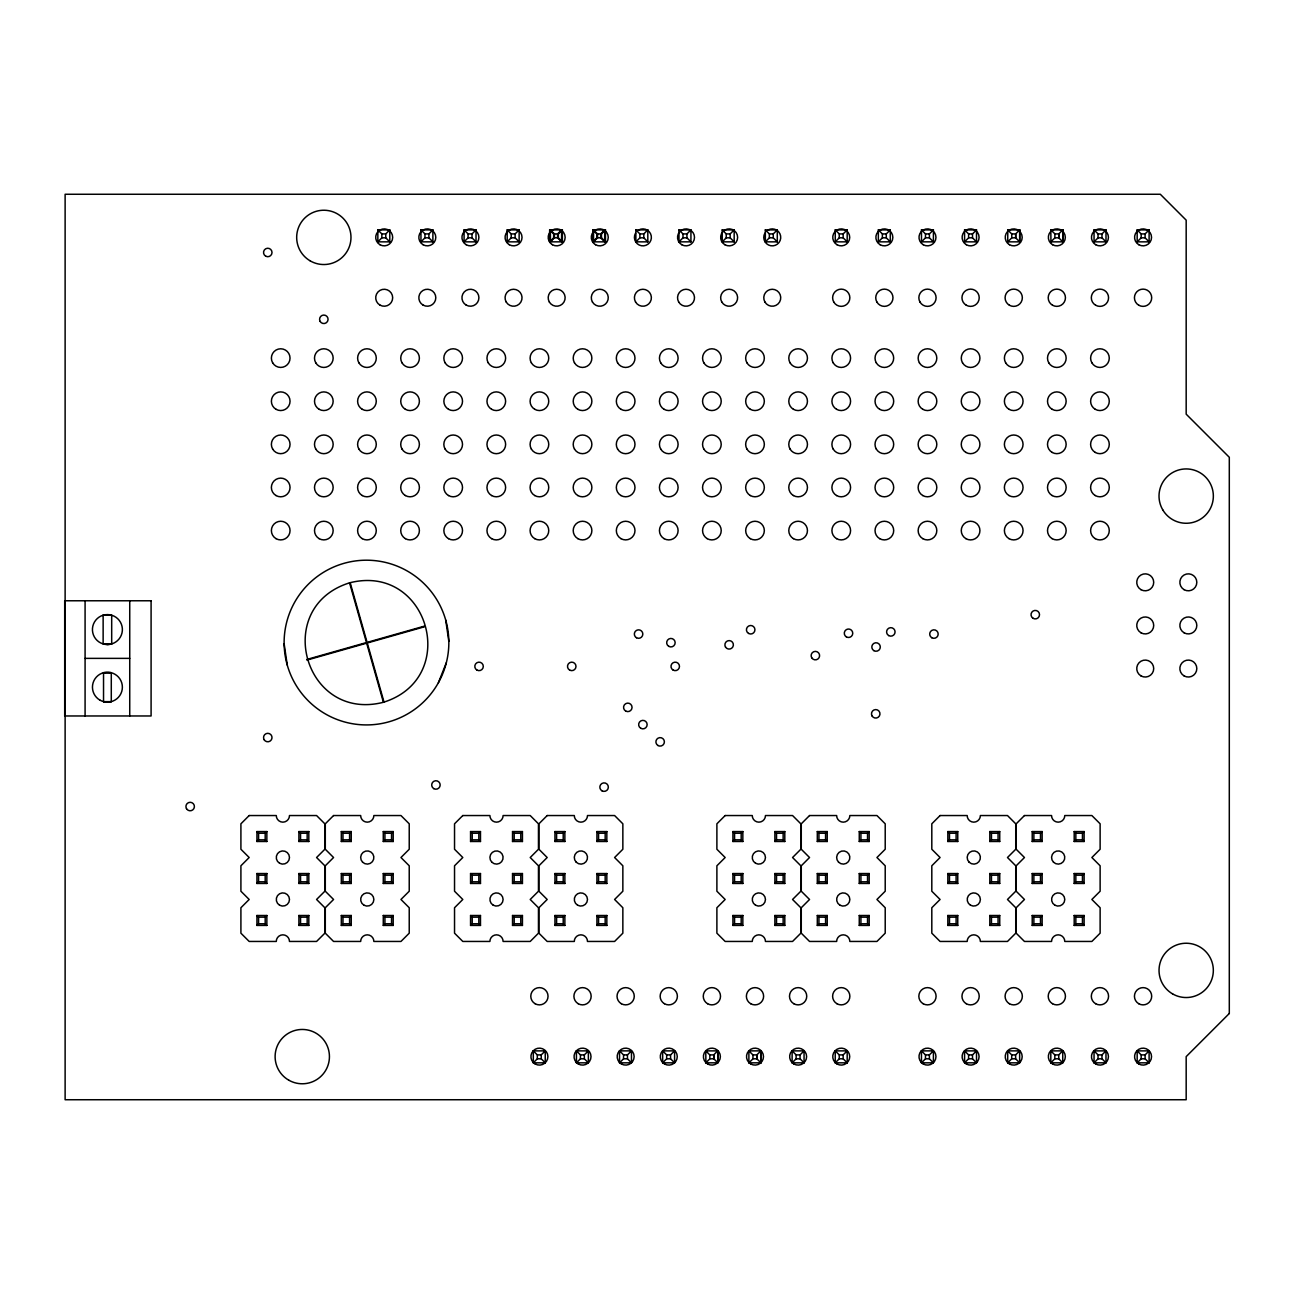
<?xml version="1.0" encoding="UTF-8"?>
<svg xmlns="http://www.w3.org/2000/svg" width="1294" height="1294" viewBox="0 0 1294 1294"><rect width="100%" height="100%" fill="white"/><g stroke="black" fill="none" stroke-linecap="round" stroke-linejoin="round"><path stroke-width="1.5" d="M438.391 682.698L446.333 662.722A82.347 82.347 0 0 0 344.026 563.327A82.347 82.347 0 0 0 309.088 701.623A82.347 82.347 0 0 0 446.333 662.722M377.848 241.849L381.859 237.821L381.859 233.923L377.848 229.895L389.785 229.895L389.785 241.849L377.848 241.849L377.848 229.895M389.785 241.849L385.758 237.821L385.758 233.923L389.785 229.895M420.954 241.849L424.982 237.821L424.982 233.923L420.954 229.895L432.892 229.895L432.892 241.849L420.954 241.849L420.954 229.895M432.892 241.849L428.88 237.821L428.88 233.923L432.892 229.895M464.077 241.849L468.088 237.821L468.088 233.923L464.077 229.895L476.014 229.895L476.014 241.849L464.077 241.849L464.077 229.895M476.014 241.849L472.003 237.821L472.003 233.923L476.014 229.895M507.183 241.849L511.211 237.821L511.211 233.923L507.183 229.895L519.137 229.895L519.137 241.849L507.183 241.849L507.183 229.895M519.137 241.849L515.109 237.821L515.109 233.923L519.137 229.895M549.643 241.849L553.654 237.821L558.345 237.821L562.372 241.849L562.372 229.895L549.643 229.895L549.643 241.849L562.372 241.849M549.643 229.895L553.654 233.923L558.345 233.923L562.372 229.895M592.765 241.849L596.777 237.821L601.467 237.821L605.479 241.849L605.479 229.895L592.765 229.895L592.765 241.849L605.479 241.849M592.765 229.895L596.777 233.923L601.467 233.923L605.479 229.895M635.872 241.849L639.899 237.821L639.899 233.923L635.872 229.895L647.809 229.895L647.809 241.849L635.872 241.849L635.872 229.895M647.809 241.849L643.797 237.821L643.797 233.923L647.809 229.895M678.994 241.849L683.006 237.821L683.006 233.923L678.994 229.895L690.931 229.895L690.931 241.849L678.994 241.849L678.994 229.895M690.931 241.849L686.92 237.821L686.92 233.923L690.931 229.895M722.23 241.849L726.241 237.821L726.241 233.923L722.23 229.895L734.167 229.895L734.167 241.849L722.23 241.849L722.23 229.895M734.167 241.849L730.156 237.821L730.156 233.923L734.167 229.895M765.336 241.849L769.364 237.821L769.364 233.923L765.336 229.895L777.29 229.895L777.29 241.849L765.336 241.849L765.336 229.895M777.29 241.849L773.262 237.821L773.262 233.923L777.29 229.895M835.245 241.849L839.256 237.821L839.256 233.923L835.245 229.895L847.182 229.895L847.182 241.849L835.245 241.849L835.245 229.895M847.182 241.849L843.154 237.821L843.154 233.923L847.182 229.895M256.94 841.488L258.59 839.838L265.189 839.838L266.855 841.488L266.855 831.573L256.94 831.573L256.94 841.488L266.855 841.488M265.189 839.838L265.189 833.223L266.855 831.573M878.351 241.849L882.379 237.821L882.379 233.923L878.351 229.895L890.288 229.895L890.288 241.849L878.351 241.849L878.351 229.895M890.288 241.849L886.277 237.821L886.277 233.923L890.288 229.895M256.94 883.462L258.59 881.796L258.59 875.197L256.94 873.547L256.94 883.462L266.855 883.462L266.855 873.547L256.94 873.547M258.59 875.197L265.189 875.197L266.855 873.547M298.898 841.488L300.548 839.838L307.163 839.838L308.813 841.488L308.813 831.573L298.898 831.573L298.898 841.488L308.813 841.488M298.898 831.573L300.548 833.223L307.163 833.223L308.813 831.573M921.474 241.849L925.485 237.821L925.485 233.923L921.474 229.895L933.411 229.895L933.411 241.849L921.474 241.849L921.474 229.895M933.411 241.849L929.399 237.821L929.399 233.923L933.411 229.895M256.94 925.42L258.59 923.77L265.189 923.77L266.855 925.42L266.855 915.505L256.94 915.505L256.94 925.42L266.855 925.42M256.94 915.505L258.59 917.155L265.189 917.155L266.855 915.505M298.898 883.462L300.548 881.796L307.163 881.796L308.813 883.462L308.813 873.547L298.898 873.547L298.898 883.462L308.813 883.462M298.898 873.547L300.548 875.197L307.163 875.197L308.813 873.547M341.325 841.488L342.975 839.838L349.59 839.838L351.24 841.488L351.24 831.573L341.325 831.573L341.325 841.488L351.24 841.488M349.59 839.838L349.59 833.223L351.24 831.573M964.58 241.849L968.608 237.821L968.608 233.923L964.58 229.895L976.517 229.895L976.517 241.849L964.58 241.849L964.58 229.895M976.517 241.849L972.506 237.821L972.506 233.923L976.517 229.895M298.898 925.42L300.548 923.77L300.548 917.155L298.898 915.505L298.898 925.42L308.813 925.42L308.813 915.505L298.898 915.505M300.548 917.155L307.163 917.155L308.813 915.505M341.325 883.462L342.975 881.796L342.975 875.197L341.325 873.547L341.325 883.462L351.24 883.462L351.24 873.547L341.325 873.547M342.975 875.197L349.59 875.197L351.24 873.547M383.283 841.488L384.933 839.838L391.548 839.838L393.198 841.488L393.198 831.573L383.283 831.573L383.283 841.488L393.198 841.488M383.283 831.573L384.933 833.223L391.548 833.223L393.198 831.573M1007.702 241.849L1011.843 237.821L1015.741 237.821L1015.741 233.923L1011.714 233.923L1007.702 229.895L1019.753 229.895L1019.753 241.849L1007.702 241.849L1007.816 229.895M1019.753 229.895L1015.628 233.923L1015.628 237.821L1019.753 241.849M341.325 925.42L342.975 923.77L349.59 923.77L351.24 925.42L351.24 915.505L341.325 915.505L341.325 925.42L351.24 925.42M341.325 915.505L342.975 917.155L349.59 917.155L351.24 915.505M383.283 883.462L384.933 881.796L391.548 881.796L393.198 883.462L393.198 873.547L383.283 873.547L383.283 883.462L393.198 883.462M383.283 873.547L384.933 875.197L391.548 875.197L393.198 873.547M1054.95 237.821L1050.825 241.849L1062.875 241.849L1062.875 229.895L1050.825 229.895L1050.938 241.849M1062.875 229.895L1058.735 233.923L1058.735 237.821L1062.875 241.849M383.283 925.42L384.933 923.77L384.933 917.155L383.283 915.505L383.283 925.42L393.198 925.42L393.198 915.505L383.283 915.505M384.933 917.155L391.548 917.155L393.198 915.505M470.563 841.488L472.213 839.838L472.213 833.223L470.563 831.573L480.478 831.573L480.478 841.488L470.563 841.488L470.563 831.573M480.478 841.488L478.829 839.838L478.829 833.223L480.478 831.573M1094.045 241.849L1098.072 237.821L1098.072 233.923L1094.045 229.895L1105.998 229.895L1105.998 241.849L1094.045 241.849L1094.045 229.895M1105.998 241.849L1101.97 237.821L1101.97 233.923L1105.998 229.895M470.563 883.462L472.213 881.796L472.213 875.197L470.563 873.547L470.563 883.462L480.478 883.462L480.478 873.547L470.563 873.547M472.213 875.197L478.829 875.197L480.478 873.547M512.537 841.488L514.187 839.838L520.786 839.838L522.436 841.488L522.436 831.573L512.537 831.573L512.537 841.488L522.436 841.488M512.537 831.573L514.187 833.223L520.786 833.223L522.436 831.573M1137.167 241.849L1141.179 237.821L1141.179 233.923L1137.167 229.895L1149.104 229.895L1149.104 241.849L1137.167 241.849L1137.167 229.895M1149.104 241.849L1145.093 237.821L1145.093 233.923L1149.104 229.895M470.563 925.42L472.213 923.77L478.829 923.77L480.478 925.42L480.478 915.505L470.563 915.505L470.563 925.42L480.478 925.42M470.563 915.505L472.213 917.155L478.829 917.155L480.478 915.505M512.537 883.462L514.187 881.796L520.786 881.796L522.436 883.462L522.436 873.547L512.537 873.547L512.537 883.462L522.436 883.462M512.537 873.547L514.187 875.197L520.786 875.197L522.436 873.547M554.948 841.488L556.598 839.838L556.598 833.223L554.948 831.573L564.863 831.573L564.863 841.488L554.948 841.488L554.948 831.573M564.863 841.488L563.213 839.838L563.213 833.223L564.863 831.573M512.537 925.42L514.187 923.77L520.786 923.77L522.436 925.42L512.537 925.42L512.537 915.505L522.436 915.505L522.436 925.42M512.537 915.505L514.187 917.155L520.786 917.155L522.436 915.505M554.948 883.462L556.598 881.796L563.213 881.796L564.863 883.462L554.948 883.462L554.948 873.547L564.863 873.547L564.863 883.462M554.948 873.547L556.598 875.197L563.213 875.197L564.863 873.547M596.922 841.488L598.572 839.838L605.171 839.838L606.837 841.488L596.922 841.488L596.922 831.573L606.837 831.573L606.837 841.488M596.922 831.573L598.572 833.223L605.171 833.223L606.837 831.573M554.948 925.42L556.598 923.77L563.213 923.77L564.863 925.42L564.863 915.505L554.948 915.505L554.948 925.42L564.863 925.42M554.948 915.505L556.598 917.155L563.213 917.155L564.863 915.505M596.922 883.462L598.572 881.796L605.171 881.796L606.837 883.462L606.837 873.547L596.922 873.547L596.922 883.462L606.837 883.462M596.922 873.547L598.572 875.197L605.171 875.197L606.837 873.547M596.922 925.42L598.572 923.77L605.171 923.77L606.837 925.42L596.922 925.42L596.922 915.505L606.837 915.505L606.837 925.42M596.922 915.505L598.572 917.155L605.171 917.155L606.837 915.505M732.922 841.488L734.571 839.838L734.571 833.223L732.922 831.573L742.837 831.573L742.837 841.488L732.922 841.488L732.922 831.573M742.837 841.488L741.187 839.838L741.187 833.223L742.837 831.573M533.306 1062.827L537.317 1058.799L537.317 1054.901L533.306 1050.874L545.243 1050.874L545.243 1062.827L533.306 1062.827L533.306 1050.874M545.243 1062.827L541.232 1058.799L541.232 1054.901L545.243 1050.874M732.922 883.462L734.571 881.796L741.187 881.796L742.837 883.462L732.922 883.462L732.922 873.547L742.837 873.547L742.837 883.462M732.922 873.547L734.571 875.197L741.187 875.197L742.837 873.547M774.88 841.488L776.529 839.838L783.145 839.838L784.795 841.488L784.795 831.573L774.88 831.573L774.88 841.488L784.795 841.488M774.88 831.573L776.529 833.223L783.145 833.223L784.795 831.573M576.428 1062.827L580.44 1058.799L580.44 1054.901L576.428 1050.874L588.366 1050.874L588.366 1062.827L576.428 1062.827L576.428 1050.874M588.366 1062.827L584.338 1058.799L584.338 1054.901L588.366 1050.874M732.922 925.42L734.571 923.77L741.187 923.77L742.837 925.42L742.837 915.505L732.922 915.505L732.922 925.42L742.837 925.42M732.922 915.505L734.571 917.155L741.187 917.155L742.837 915.505M774.88 883.462L776.529 881.796L783.145 881.796L784.795 883.462L784.795 873.547L774.88 873.547L774.88 883.462L784.795 883.462M774.88 873.547L776.529 875.197L783.145 875.197L784.795 873.547M817.307 841.488L818.956 839.838L818.956 833.223L817.307 831.573L827.222 831.573L827.222 841.488L817.307 841.488L817.307 831.573M827.222 841.488L825.572 839.838L825.572 833.223L827.222 831.573M619.535 1062.827L623.546 1058.799L623.546 1054.901L619.535 1050.874L631.472 1050.874L631.472 1062.827L619.535 1062.827L619.535 1050.874M631.472 1062.827L627.461 1058.799L627.461 1054.901L631.472 1050.874M774.88 925.42L776.529 923.77L783.145 923.77L784.795 925.42L774.88 925.42L774.88 915.505L784.795 915.505L784.795 925.42M774.88 915.505L776.529 917.155L783.145 917.155L784.795 915.505M817.307 883.462L818.956 881.796L825.572 881.796L827.222 883.462L817.307 883.462L817.307 873.547L827.222 873.547L827.222 883.462M817.307 873.547L818.956 875.197L825.572 875.197L827.222 873.547M859.265 841.488L860.931 839.838L867.53 839.838L869.18 841.488L859.265 841.488L859.265 831.573L869.18 831.573L869.18 841.488M867.53 839.838L867.53 833.223L869.18 831.573M662.657 1062.827L666.669 1058.799L666.669 1054.901L662.657 1050.874L674.595 1050.874L674.595 1062.827L662.657 1062.827L662.657 1050.874M674.595 1062.827L670.567 1058.799L670.567 1054.901L674.595 1050.874M817.307 925.42L818.956 923.77L825.572 923.77L827.222 925.42L827.222 915.505L817.307 915.505L817.307 925.42L827.222 925.42M817.307 915.505L818.956 917.155L825.572 917.155L827.222 915.505M859.265 883.462L860.931 881.796L867.53 881.796L869.18 883.462L859.265 883.462L859.265 873.547L869.18 873.547L869.18 883.462M859.265 873.547L860.931 875.197L867.53 875.197L869.18 873.547M705.764 1062.827L709.905 1058.799L713.803 1058.799L717.83 1062.827L717.83 1050.874L705.764 1050.874L705.893 1062.827L717.83 1062.827L717.701 1050.874L713.69 1054.901L709.791 1054.901L705.764 1050.874M859.265 925.42L860.931 923.77L867.53 923.77L869.18 925.42L859.265 925.42L859.265 915.505L869.18 915.505L869.18 925.42M859.265 915.505L860.931 917.155L867.53 917.155L869.18 915.505M947.839 841.488L949.489 839.838L949.489 833.223L947.839 831.573L957.754 831.573L957.754 841.488L947.839 841.488L947.839 831.573M949.489 833.223L956.104 833.223L957.754 831.573M748.886 1062.827L753.027 1058.799L756.925 1058.799L756.925 1054.901L752.898 1054.901L748.886 1050.874L748.886 1062.827L760.937 1062.827L760.937 1050.874L748.886 1050.874M760.937 1050.874L756.812 1054.901L756.812 1058.799L760.937 1062.827M947.839 883.462L949.489 881.796L956.104 881.796L957.754 883.462L947.839 883.462L947.839 873.547L957.754 873.547L957.754 883.462M947.839 873.547L949.489 875.197L956.104 875.197L957.754 873.547M989.813 841.488L991.463 839.838L998.062 839.838L999.728 841.488L989.813 841.488L989.813 831.573L999.728 831.573L999.728 841.488M998.062 839.838L998.062 833.223L999.728 831.573M792.122 1062.827L796.133 1058.799L796.133 1054.901L792.122 1050.874L804.059 1050.874L804.059 1062.827L792.122 1062.827L792.122 1050.874M804.059 1062.827L800.048 1058.799L800.048 1054.901L804.059 1050.874M947.839 925.42L949.489 923.77L956.104 923.77L957.754 925.42L947.839 925.42L947.839 915.505L957.754 915.505L957.754 925.42M947.839 915.505L949.489 917.155L956.104 917.155L957.754 915.505M989.813 883.462L991.463 881.796L998.062 881.796L999.728 883.462L999.728 873.547L989.813 873.547L989.813 883.462L999.728 883.462M989.813 873.547L991.463 875.197L998.062 875.197L999.728 873.547M1032.224 841.488L1033.874 839.838L1033.874 833.223L1032.224 831.573L1042.139 831.573L1042.139 841.488L1032.224 841.488L1032.224 831.573M1033.874 833.223L1040.489 833.223L1042.139 831.573M835.228 1062.827L839.256 1058.799L839.256 1054.901L835.228 1050.874L847.182 1050.874L847.182 1062.827L835.228 1062.827L835.228 1050.874M847.182 1062.827L843.154 1058.799L843.154 1054.901L847.182 1050.874M989.813 925.42L991.463 923.77L991.463 917.155L989.813 915.505L999.728 915.505L999.728 925.42L989.813 925.42L989.813 915.505M991.463 917.155L998.062 917.155L999.728 915.505M1032.224 883.462L1033.874 881.796L1040.489 881.796L1042.139 883.462L1032.224 883.462L1032.224 873.547L1042.139 873.547L1042.139 883.462M1040.489 881.796L1040.489 875.197L1042.139 873.547M1074.198 841.488L1075.848 839.838L1082.447 839.838L1084.113 841.488L1074.198 841.488L1074.198 831.573L1084.113 831.573L1084.113 841.488M1082.447 839.838L1082.447 833.223L1084.113 831.573M1032.224 925.42L1033.874 923.77L1040.489 923.77L1042.139 925.42L1032.224 925.42L1032.224 915.505L1042.139 915.505L1042.139 925.42M1040.489 923.77L1040.489 917.155L1042.139 915.505M1074.198 883.462L1075.848 881.796L1082.447 881.796L1084.113 883.462L1074.198 883.462L1074.198 873.547L1084.113 873.547L1084.113 883.462M1074.198 873.547L1075.848 875.197L1082.447 875.197L1084.113 873.547M921.457 1062.827L925.485 1058.799L925.485 1054.901L921.457 1050.874L933.411 1050.874L933.411 1062.827L921.457 1062.827L921.457 1050.874M933.411 1062.827L929.383 1058.799L929.383 1054.901L933.411 1050.874M1074.198 925.42L1075.848 923.77L1075.848 917.155L1074.198 915.505L1084.113 915.505L1084.113 925.42L1074.198 925.42L1074.198 915.505M1075.848 917.155L1082.447 917.155L1084.113 915.505M964.58 1062.827L968.591 1058.799L968.591 1054.901L964.58 1050.874L976.517 1050.874L976.517 1062.827L964.58 1062.827L964.58 1050.874M976.517 1062.827L972.506 1058.799L972.506 1054.901L976.517 1050.874M1007.702 1062.827L1011.714 1058.799L1011.714 1054.901L1007.702 1050.874L1019.64 1050.874L1019.64 1062.827L1007.702 1062.827L1007.702 1050.874M1019.64 1062.827L1015.612 1058.799L1015.612 1054.901L1019.64 1050.874M1050.809 1062.827L1054.836 1058.799L1054.836 1054.901L1050.809 1050.874L1062.746 1050.874L1062.746 1062.827L1050.809 1062.827L1050.809 1050.874M1062.746 1062.827L1058.735 1058.799L1058.735 1054.901L1062.746 1050.874M1094.045 1062.827L1098.056 1058.799L1098.056 1054.901L1094.045 1050.874L1105.982 1050.874L1105.982 1062.827L1094.045 1062.827L1094.045 1050.874M1105.982 1062.827L1101.97 1058.799L1101.97 1054.901L1105.982 1050.874M1137.167 1062.827L1141.179 1058.799L1141.179 1054.901L1137.167 1050.874L1149.104 1050.874L1149.104 1062.827L1137.167 1062.827L1137.167 1050.874M1149.104 1062.827L1145.093 1058.799L1145.093 1054.901L1149.104 1050.874M349.558 582.834C271.821 607.145 304.478 722.375 383.412 702.286C461.149 677.975 428.492 562.744 349.558 582.834L366.477 642.552L306.759 659.487M424.303 626.167L367.092 642.39L350.189 582.737M307.002 660.069L366.655 643.167L383.412 702.286M424.4 626.797L367.27 642.989L383.995 702.027M103.132 615.216A14.978 14.978 0 0 1 121.976 633.041A14.978 14.978 0 0 1 97.115 640.449A14.978 14.978 0 0 1 103.132 615.216L111.688 615.216L111.688 643.927L107.823 644.541L103.132 643.927L103.132 615.216L110.896 615.006M103.536 672.702L111.284 672.702L111.284 701.639L107.402 702.141L103.536 701.639L103.536 672.702L111.284 672.702M103.924 644.137L111.688 643.927M381.859 233.923L385.758 233.923M424.982 233.923L428.88 233.923M468.088 233.923L472.003 233.923M511.211 233.923L515.109 233.923M639.899 233.923L643.797 233.923M683.006 233.923L686.92 233.923M726.241 233.923L730.156 233.923M769.364 233.923L773.262 233.923M839.256 233.923L843.154 233.923M882.379 233.923L886.277 233.923M925.485 233.923L929.399 233.923M968.608 233.923L972.506 233.923M1054.836 233.923L1058.864 233.923L1058.864 237.821L1054.836 237.821L1054.95 233.923L1050.825 229.895M1098.072 233.923L1101.97 233.923M1141.179 233.923L1145.093 233.923M381.859 237.821L385.758 237.821M424.982 237.821L428.88 237.821M468.088 237.821L472.003 237.821M511.211 237.821L515.109 237.821M639.899 237.821L643.797 237.821M683.006 237.821L686.92 237.821M726.241 237.821L730.156 237.821M769.364 237.821L773.262 237.821M839.256 237.821L843.154 237.821M882.379 237.821L886.277 237.821M925.485 237.821L929.399 237.821M968.608 237.821L972.506 237.821M1098.072 237.821L1101.97 237.821M1141.179 237.821L1145.093 237.821M85.081 658.371L129.74 658.371M103.536 701.639L111.284 701.639M256.94 831.573L258.59 833.223L265.189 833.223M341.325 831.573L342.975 833.223L349.59 833.223M472.213 833.223L478.829 833.223M556.598 833.223L563.213 833.223M734.571 833.223L741.187 833.223M818.956 833.223L825.572 833.223M859.265 831.573L860.931 833.223L867.53 833.223M989.813 831.573L991.463 833.223L998.062 833.223M1074.198 831.573L1075.848 833.223L1082.447 833.223M472.213 839.838L478.829 839.838M556.598 839.838L563.213 839.838M734.571 839.838L741.187 839.838M818.956 839.838L825.572 839.838M949.489 839.838L956.104 839.838L957.754 841.488M1033.874 839.838L1040.489 839.838L1042.139 841.488M1032.224 873.547L1033.874 875.197L1040.489 875.197M258.59 881.796L265.189 881.796L266.855 883.462M342.975 881.796L349.59 881.796L351.24 883.462M472.213 881.796L478.829 881.796L480.478 883.462M1032.224 915.505L1033.874 917.155L1040.489 917.155M300.548 923.77L307.163 923.77L308.813 925.42M384.933 923.77L391.548 923.77L393.198 925.42M991.463 923.77L998.062 923.77L999.728 925.42M1075.848 923.77L1082.447 923.77L1084.113 925.42M537.317 1054.901L541.232 1054.901M580.44 1054.901L584.338 1054.901M623.546 1054.901L627.461 1054.901M666.669 1054.901L670.567 1054.901M796.133 1054.901L800.048 1054.901M839.256 1054.901L843.154 1054.901M925.485 1054.901L929.383 1054.901M968.591 1054.901L972.506 1054.901M1011.714 1054.901L1015.612 1054.901M1054.836 1054.901L1058.735 1054.901M1098.056 1054.901L1101.97 1054.901M1141.179 1054.901L1145.093 1054.901M537.317 1058.799L541.232 1058.799M580.44 1058.799L584.338 1058.799M623.546 1058.799L627.461 1058.799M666.669 1058.799L670.567 1058.799M796.133 1058.799L800.048 1058.799M839.256 1058.799L843.154 1058.799M925.485 1058.799L929.383 1058.799M968.591 1058.799L972.506 1058.799M1011.714 1058.799L1015.612 1058.799M1054.836 1058.799L1058.735 1058.799M1098.056 1058.799L1101.97 1058.799M1141.179 1058.799L1145.093 1058.799M445.718 620.101L448.824 641.371M284.13 643.749L287.252 665.019M1082.447 875.197L1082.447 881.796M1082.447 917.155L1082.447 923.77M1075.848 833.223L1075.848 839.838M1075.848 875.197L1075.848 881.796M1062.762 229.895L1062.762 241.849M1040.489 833.223L1040.489 839.838M1033.874 875.197L1033.874 881.796M1033.874 917.155L1033.874 923.77M1019.64 229.895L1019.64 241.849M1011.714 233.923L1011.843 237.821M998.062 875.197L998.062 881.796M998.062 917.155L998.062 923.77M991.463 833.223L991.463 839.838M991.463 875.197L991.463 881.796M956.104 833.223L956.104 839.838M956.104 875.197L956.104 881.796M956.104 917.155L956.104 923.77M949.489 875.197L949.489 881.796M949.489 917.155L949.489 923.77M867.53 875.197L867.53 881.796M867.53 917.155L867.53 923.77M860.931 833.223L860.931 839.838M860.931 875.197L860.931 881.796M860.931 917.155L860.931 923.77M825.572 875.197L825.572 881.796M825.572 917.155L825.572 923.77M818.956 875.197L818.956 881.796M818.956 917.155L818.956 923.77M783.145 833.223L783.145 839.838M783.145 875.197L783.145 881.796M783.145 917.155L783.145 923.77M776.529 833.223L776.529 839.838M776.529 875.197L776.529 881.796M776.529 917.155L776.529 923.77M760.823 1050.874L760.823 1062.827M753.027 1054.901L752.898 1058.799M741.187 875.197L741.187 881.796M741.187 917.155L741.187 923.77M734.571 875.197L734.571 881.796M734.571 917.155L734.571 923.77M709.791 1054.901L709.905 1058.799M605.171 833.223L605.171 839.838M605.171 875.197L605.171 881.796M605.171 917.155L605.171 923.77M601.467 233.923L601.467 237.821M598.572 833.223L598.572 839.838M598.572 875.197L598.572 881.796M598.572 917.155L598.572 923.77M596.777 233.923L596.777 237.821M563.213 875.197L563.213 881.796M563.213 917.155L563.213 923.77M558.345 233.923L558.345 237.821M556.598 875.197L556.598 881.796M556.598 917.155L556.598 923.77M553.654 233.923L553.654 237.821M520.786 833.223L520.786 839.838M520.786 875.197L520.786 881.796M520.786 917.155L520.786 923.77M514.187 833.223L514.187 839.838M514.187 875.197L514.187 881.796M514.187 917.155L514.187 923.77M478.829 875.197L478.829 881.796M478.829 917.155L478.829 923.77M472.213 917.155L472.213 923.77M391.548 833.223L391.548 839.838M391.548 875.197L391.548 881.796M391.548 917.155L391.548 923.77M384.933 833.223L384.933 839.838M384.933 875.197L384.933 881.796M349.59 875.197L349.59 881.796M349.59 917.155L349.59 923.77M342.975 833.223L342.975 839.838M342.975 917.155L342.975 923.77M307.163 833.223L307.163 839.838M307.163 875.197L307.163 881.796M307.163 917.155L307.163 923.77M300.548 833.223L300.548 839.838M300.548 875.197L300.548 881.796M265.189 875.197L265.189 881.796M265.189 917.155L265.189 923.77M258.59 833.223L258.59 839.838M258.59 917.155L258.59 923.77M129.74 600.772L129.74 715.97M85.081 600.772L85.081 715.97M768.005 230.025A8.492 8.492 0 0 1 780.606 235.912A8.492 8.492 0 0 1 770.771 245.747A8.492 8.492 0 0 1 764.9 233.13M638.654 230.025A8.492 8.492 0 0 1 651.254 235.912A8.492 8.492 0 0 1 641.42 245.747A8.492 8.492 0 0 1 635.548 233.13M561.58 229.895L557.568 233.923L557.568 237.821L561.58 241.849L561.58 229.895M554.447 237.821L550.419 241.849L550.419 229.895L554.447 233.923L554.447 237.821M604.702 229.895L600.675 233.923L600.675 237.821L604.702 241.849L604.702 229.895M597.553 237.821L593.542 241.849L593.542 229.895L597.553 233.923L597.553 237.821M249.176 815.543L240.91 823.809L240.91 849.252L249.176 857.518L240.91 865.783L240.91 891.226L249.176 899.476L240.91 907.741L240.91 933.184L249.176 941.45L276.269 941.45A6.616 6.616 0 0 1 282.868 934.834A6.616 6.616 0 0 1 289.484 941.45L316.577 941.45L324.843 933.184L324.843 907.741L316.577 899.476L324.843 891.226L324.843 865.783L316.577 857.518L324.843 849.252L324.843 823.809L316.577 815.543L289.484 815.543A6.616 6.616 0 0 1 282.868 822.159A6.616 6.616 0 0 1 276.269 815.543L249.176 815.543M333.561 815.543L325.295 823.809L325.295 849.252L333.561 857.518L325.295 865.783L325.295 891.226L333.561 899.476L325.295 907.741L325.295 933.184L333.561 941.45L360.654 941.45A6.616 6.616 0 0 1 367.253 934.834A6.616 6.616 0 0 1 373.869 941.45L400.962 941.45L409.227 933.184L409.227 907.741L400.962 899.476L409.227 891.226L409.227 865.783L400.962 857.518L409.227 849.252L409.227 823.809L400.962 815.543L373.869 815.543A6.616 6.616 0 0 1 367.253 822.159A6.616 6.616 0 0 1 360.654 815.543L333.561 815.543M462.799 815.543L454.534 823.809L454.534 849.252L462.799 857.518L454.534 865.783L454.534 891.226L462.799 899.476L454.534 907.741L454.534 933.184L462.799 941.45L489.892 941.45A6.616 6.616 0 0 1 496.508 934.834A6.616 6.616 0 0 1 503.107 941.45L530.216 941.45L538.466 933.184L538.466 907.741L530.216 899.476L538.466 891.226L538.466 865.783L530.216 857.518L538.466 849.252L538.466 823.809L530.216 815.543L503.107 815.543A6.616 6.616 0 0 1 496.508 822.159A6.616 6.616 0 0 1 489.892 815.543L462.799 815.543M547.184 815.543L538.919 823.809L538.919 849.252L547.184 857.518L538.919 865.783L538.919 891.226L547.184 899.476L538.919 907.741L538.919 933.184L547.184 941.45L574.277 941.45A6.616 6.616 0 0 1 580.893 934.834A6.616 6.616 0 0 1 587.492 941.45L614.601 941.45L622.851 933.184L622.851 907.741L614.601 899.476L622.851 891.226L622.851 865.783L614.601 857.518L622.851 849.252L622.851 823.809L614.601 815.543L587.492 815.543A6.616 6.616 0 0 1 580.893 822.159A6.616 6.616 0 0 1 574.277 815.543L547.184 815.543M725.158 815.543L716.892 823.809L716.892 849.252L725.158 857.518L716.892 865.783L716.892 891.226L725.158 899.476L716.892 907.741L716.892 933.184L725.158 941.45L752.251 941.45A6.616 6.616 0 0 1 758.866 934.834A6.616 6.616 0 0 1 765.466 941.45L792.559 941.45L800.824 933.184L800.824 907.741L792.559 899.476L800.824 891.226L800.824 865.783L792.559 857.518L800.824 849.252L800.824 823.809L792.559 815.543L765.466 815.543A6.616 6.616 0 0 1 758.866 822.159A6.616 6.616 0 0 1 752.251 815.543L725.158 815.543M809.543 815.543L801.277 823.809L801.277 849.252L809.543 857.518L801.277 865.783L801.277 891.226L809.543 899.476L801.277 907.741L801.277 933.184L809.543 941.45L836.636 941.45A6.616 6.616 0 0 1 843.251 934.834A6.616 6.616 0 0 1 849.851 941.45L876.944 941.45L885.209 933.184L885.209 907.741L876.944 899.476L885.209 891.226L885.209 865.783L876.944 857.518L885.209 849.252L885.209 823.809L876.944 815.543L849.851 815.543A6.616 6.616 0 0 1 843.251 822.159A6.616 6.616 0 0 1 836.636 815.543L809.543 815.543M940.075 815.543L931.809 823.809L931.809 849.252L940.075 857.518L931.809 865.783L931.809 891.226L940.075 899.476L931.809 907.741L931.809 933.184L940.075 941.45L967.168 941.45A6.616 6.616 0 0 1 973.784 934.834A6.616 6.616 0 0 1 980.383 941.45L1007.492 941.45L1015.741 933.184L1015.741 907.741L1007.492 899.476L1015.741 891.226L1015.741 865.783L1007.492 857.518L1015.741 849.252L1015.741 823.809L1007.492 815.543L980.383 815.543A6.616 6.616 0 0 1 973.784 822.159A6.616 6.616 0 0 1 967.168 815.543L940.075 815.543M1024.46 815.543L1016.194 823.809L1016.194 849.252L1024.46 857.518L1016.194 865.783L1016.194 891.226L1024.46 899.476L1016.194 907.741L1016.194 933.184L1024.46 941.45L1051.553 941.45A6.616 6.616 0 0 1 1058.168 934.834A6.616 6.616 0 0 1 1064.784 941.45L1091.877 941.45L1100.126 933.184L1100.126 907.741L1091.877 899.476L1100.126 891.226L1100.126 865.783L1091.877 857.518L1100.126 849.252L1100.126 823.809L1091.877 815.543L1064.784 815.543A6.616 6.616 0 0 1 1058.168 822.159A6.616 6.616 0 0 1 1051.553 815.543L1024.46 815.543M1229.3 1013.493L1186.177 1056.616L1186.177 1099.738L65.121 1099.738L65.121 194.262L1160.314 194.262L1186.177 220.142L1186.177 414.161L1229.3 457.283L1229.3 1013.493M151.091 600.772L64.7 600.772L64.7 715.97L151.091 715.97L151.091 600.772M713.803 1058.799L713.803 1054.901L713.69 1058.799M838.577 862.192A6.616 6.616 0 0 0 849.624 859.232A6.616 6.616 0 0 0 841.537 851.129A6.616 6.616 0 0 0 838.577 862.192M839.935 905.202A6.616 6.616 0 0 0 849.851 899.476A6.616 6.616 0 0 0 839.935 893.766A6.616 6.616 0 0 0 839.935 905.202M755.55 863.244A6.616 6.616 0 0 0 765.466 857.518A6.616 6.616 0 0 0 755.55 851.792A6.616 6.616 0 0 0 755.55 863.244M755.55 905.202A6.616 6.616 0 0 0 765.466 899.476A6.616 6.616 0 0 0 755.55 893.766A6.616 6.616 0 0 0 755.55 905.202M491.833 862.192A6.616 6.616 0 0 0 502.881 859.232A6.616 6.616 0 0 0 494.793 851.129A6.616 6.616 0 0 0 491.833 862.192M493.208 905.202A6.616 6.616 0 0 0 503.107 899.476A6.616 6.616 0 0 0 493.208 893.766A6.616 6.616 0 0 0 493.208 905.202M576.218 862.192A6.616 6.616 0 0 0 587.282 859.232A6.616 6.616 0 0 0 579.178 851.129A6.616 6.616 0 0 0 576.218 862.192M577.593 905.202A6.616 6.616 0 0 0 587.492 899.476A6.616 6.616 0 0 0 577.593 893.766A6.616 6.616 0 0 0 577.593 905.202M362.595 862.192A6.616 6.616 0 0 0 373.642 859.232A6.616 6.616 0 0 0 365.555 851.129A6.616 6.616 0 0 0 362.595 862.192M363.954 905.202A6.616 6.616 0 0 0 373.869 899.476A6.616 6.616 0 0 0 363.954 893.766A6.616 6.616 0 0 0 363.954 905.202M279.569 863.244A6.616 6.616 0 0 0 289.484 857.518A6.616 6.616 0 0 0 279.569 851.792A6.616 6.616 0 0 0 279.569 863.244M279.569 905.202A6.616 6.616 0 0 0 289.484 899.476A6.616 6.616 0 0 0 279.569 893.766A6.616 6.616 0 0 0 279.569 905.202M601.969 790.812A4.238 4.238 0 0 0 608.342 787.14A4.238 4.238 0 0 0 601.969 783.452A4.238 4.238 0 0 0 601.969 790.812M793.448 495.553A9.333 9.333 0 0 0 807.456 487.466A9.333 9.333 0 0 0 793.448 479.378A9.333 9.333 0 0 0 793.448 495.553M1033.146 618.338A4.238 4.238 0 0 0 1039.519 614.666A4.238 4.238 0 0 0 1033.146 610.994A4.238 4.238 0 0 0 1033.146 618.338M264.105 739.667A4.238 4.238 0 0 0 271.449 739.667A4.238 4.238 0 0 0 267.777 733.31A4.238 4.238 0 0 0 264.105 739.667M1162.659 509.674A27.158 27.158 0 0 0 1209.712 509.674A27.158 27.158 0 0 0 1186.177 468.929A27.158 27.158 0 0 0 1162.659 509.674M750.342 495.553A9.333 9.333 0 0 0 764.333 487.466A9.333 9.333 0 0 0 750.342 479.378A9.333 9.333 0 0 0 750.342 495.553M577.868 495.553A9.333 9.333 0 0 0 591.876 487.466A9.333 9.333 0 0 0 577.868 479.378A9.333 9.333 0 0 0 577.868 495.553M707.22 495.553A9.333 9.333 0 0 0 721.227 487.466A9.333 9.333 0 0 0 707.22 479.378A9.333 9.333 0 0 0 707.22 495.553M793.448 538.66A9.333 9.333 0 0 0 807.456 530.589A9.333 9.333 0 0 0 793.448 522.501A9.333 9.333 0 0 0 793.448 538.66M750.342 538.66A9.333 9.333 0 0 0 764.333 530.589A9.333 9.333 0 0 0 750.342 522.501A9.333 9.333 0 0 0 750.342 538.66M358.859 362.773A9.333 9.333 0 0 0 375.034 362.773A9.333 9.333 0 0 0 366.946 348.782A9.333 9.333 0 0 0 358.859 362.773M922.8 495.553A9.333 9.333 0 0 0 936.807 487.466A9.333 9.333 0 0 0 922.8 479.378A9.333 9.333 0 0 0 922.8 495.553M873.935 650.672A4.238 4.238 0 0 0 880.308 647A4.238 4.238 0 0 0 873.935 643.328A4.238 4.238 0 0 0 873.935 650.672M310.253 260.903A27.158 27.158 0 0 0 350.981 237.384A27.158 27.158 0 0 0 310.253 213.866A27.158 27.158 0 0 0 310.253 260.903M1172.607 993.905A27.158 27.158 0 0 0 1213.335 970.387A27.158 27.158 0 0 0 1172.607 946.868A27.158 27.158 0 0 0 1172.607 993.905M846.405 636.923A4.238 4.238 0 0 0 852.762 633.251A4.238 4.238 0 0 0 846.405 629.58A4.238 4.238 0 0 0 846.405 636.923M1138.817 244.728A8.492 8.492 0 0 0 1151.547 237.384A8.492 8.492 0 0 0 1138.817 230.025A8.492 8.492 0 0 0 1138.817 244.728M746.913 449.018A9.333 9.333 0 0 0 763.088 449.018A9.333 9.333 0 0 0 755 435.01A9.333 9.333 0 0 0 746.913 449.018M620.991 495.553A9.333 9.333 0 0 0 634.982 487.466A9.333 9.333 0 0 0 620.991 479.378A9.333 9.333 0 0 0 620.991 495.553M965.922 409.308A9.333 9.333 0 0 0 979.93 401.221A9.333 9.333 0 0 0 965.922 393.15A9.333 9.333 0 0 0 965.922 409.308M1009.045 409.308A9.333 9.333 0 0 0 1023.053 401.221A9.333 9.333 0 0 0 1009.045 393.15A9.333 9.333 0 0 0 1009.045 409.308M1138.752 305.222A8.621 8.621 0 0 0 1151.692 297.749A8.621 8.621 0 0 0 1138.752 290.277A8.621 8.621 0 0 0 1138.752 305.222M272.63 449.018A9.333 9.333 0 0 0 288.788 449.018A9.333 9.333 0 0 0 280.701 435.01A9.333 9.333 0 0 0 272.63 449.018M272.63 362.773A9.333 9.333 0 0 0 288.788 362.773A9.333 9.333 0 0 0 280.701 348.782A9.333 9.333 0 0 0 272.63 362.773M673.123 670.082A4.238 4.238 0 0 0 679.479 666.41A4.238 4.238 0 0 0 673.123 662.722A4.238 4.238 0 0 0 673.123 670.082M476.936 670.082A4.238 4.238 0 0 0 483.293 666.41A4.238 4.238 0 0 0 476.936 662.722A4.238 4.238 0 0 0 476.936 670.082M876.264 362.773A9.333 9.333 0 0 0 892.439 362.773A9.333 9.333 0 0 0 884.352 348.782A9.333 9.333 0 0 0 876.264 362.773M725.465 646.968A4.238 4.238 0 0 0 732.808 646.968A4.238 4.238 0 0 0 729.137 640.595A4.238 4.238 0 0 0 725.465 646.968M358.859 449.018A9.333 9.333 0 0 0 375.034 449.018A9.333 9.333 0 0 0 366.946 435.01A9.333 9.333 0 0 0 358.859 449.018M362.271 495.553A9.333 9.333 0 0 0 376.279 487.466A9.333 9.333 0 0 0 362.271 479.378A9.333 9.333 0 0 0 362.271 495.553M265.658 256.147A4.238 4.238 0 0 0 272.015 252.476A4.238 4.238 0 0 0 265.658 248.804A4.238 4.238 0 0 0 265.658 256.147M1095.274 452.431A9.333 9.333 0 0 0 1109.281 444.343A9.333 9.333 0 0 0 1095.274 436.256A9.333 9.333 0 0 0 1095.274 452.431M1095.274 538.66A9.333 9.333 0 0 0 1109.281 530.589A9.333 9.333 0 0 0 1095.274 522.501A9.333 9.333 0 0 0 1095.274 538.66M569.635 670.082A4.238 4.238 0 0 0 575.992 666.41A4.238 4.238 0 0 0 569.635 662.722A4.238 4.238 0 0 0 569.635 670.082M319.165 538.66A9.333 9.333 0 0 0 333.156 530.589A9.333 9.333 0 0 0 319.165 522.501A9.333 9.333 0 0 0 319.165 538.66M707.22 409.308A9.333 9.333 0 0 0 721.227 401.221A9.333 9.333 0 0 0 707.22 393.15A9.333 9.333 0 0 0 707.22 409.308M433.813 788.644A4.238 4.238 0 0 0 440.17 784.973A4.238 4.238 0 0 0 433.813 781.301A4.238 4.238 0 0 0 433.813 788.644M1052.168 452.431A9.333 9.333 0 0 0 1066.159 444.343A9.333 9.333 0 0 0 1052.168 436.256A9.333 9.333 0 0 0 1052.168 452.431M315.736 449.018A9.333 9.333 0 0 0 331.911 449.018A9.333 9.333 0 0 0 323.823 435.01A9.333 9.333 0 0 0 315.736 449.018M748.563 633.429A4.238 4.238 0 0 0 754.936 629.757A4.238 4.238 0 0 0 748.563 626.07A4.238 4.238 0 0 0 748.563 633.429M319.165 409.308A9.333 9.333 0 0 0 333.156 401.221A9.333 9.333 0 0 0 319.165 393.15A9.333 9.333 0 0 0 319.165 409.308M1009.045 495.553A9.333 9.333 0 0 0 1023.053 487.466A9.333 9.333 0 0 0 1009.045 479.378A9.333 9.333 0 0 0 1009.045 495.553M1009.045 452.431A9.333 9.333 0 0 0 1023.053 444.343A9.333 9.333 0 0 0 1009.045 436.256A9.333 9.333 0 0 0 1009.045 452.431M1095.63 305.222A8.621 8.621 0 0 0 1108.57 297.749A8.621 8.621 0 0 0 1095.63 290.277A8.621 8.621 0 0 0 1095.63 305.222M965.922 452.431A9.333 9.333 0 0 0 979.93 444.343A9.333 9.333 0 0 0 965.922 436.256A9.333 9.333 0 0 0 965.922 452.431M315.736 362.773A9.333 9.333 0 0 0 331.911 362.773A9.333 9.333 0 0 0 323.823 348.782A9.333 9.333 0 0 0 315.736 362.773M401.981 449.018A9.333 9.333 0 0 0 418.14 449.018A9.333 9.333 0 0 0 410.069 435.01A9.333 9.333 0 0 0 401.981 449.018M965.922 495.553A9.333 9.333 0 0 0 979.93 487.466A9.333 9.333 0 0 0 965.922 479.378A9.333 9.333 0 0 0 965.922 495.553M405.394 495.553A9.333 9.333 0 0 0 419.402 487.466A9.333 9.333 0 0 0 405.394 479.378A9.333 9.333 0 0 0 405.394 495.553M448.517 538.66A9.333 9.333 0 0 0 462.524 530.589A9.333 9.333 0 0 0 448.517 522.501A9.333 9.333 0 0 0 448.517 538.66M919.387 449.018A9.333 9.333 0 0 0 935.562 449.018A9.333 9.333 0 0 0 927.474 435.01A9.333 9.333 0 0 0 919.387 449.018M509.302 244.728A8.492 8.492 0 0 0 522.032 237.384A8.492 8.492 0 0 0 509.302 230.025A8.492 8.492 0 0 0 509.302 244.728M1009.401 1003.723A8.621 8.621 0 0 0 1022.341 996.251A8.621 8.621 0 0 0 1009.401 988.778A8.621 8.621 0 0 0 1009.401 1003.723M445.087 449.018A9.333 9.333 0 0 0 461.262 449.018A9.333 9.333 0 0 0 453.175 435.01A9.333 9.333 0 0 0 445.087 449.018M488.21 362.773A9.333 9.333 0 0 0 504.385 362.773A9.333 9.333 0 0 0 496.298 348.782A9.333 9.333 0 0 0 488.21 362.773M833.158 449.018A9.333 9.333 0 0 0 849.333 449.018A9.333 9.333 0 0 0 841.246 435.01A9.333 9.333 0 0 0 833.158 449.018M491.623 495.553A9.333 9.333 0 0 0 505.631 487.466A9.333 9.333 0 0 0 491.623 479.378A9.333 9.333 0 0 0 491.623 495.553M577.868 538.66A9.333 9.333 0 0 0 591.876 530.589A9.333 9.333 0 0 0 577.868 522.501A9.333 9.333 0 0 0 577.868 538.66M288.691 1080.134A27.158 27.158 0 0 0 329.436 1056.616A27.158 27.158 0 0 0 288.691 1033.097A27.158 27.158 0 0 0 288.691 1080.134M320.152 321.43A4.238 4.238 0 0 0 327.495 321.43A4.238 4.238 0 0 0 323.823 315.057A4.238 4.238 0 0 0 320.152 321.43M668.804 646.369A4.238 4.238 0 0 0 675.161 642.681A4.238 4.238 0 0 0 668.804 639.01A4.238 4.238 0 0 0 668.804 646.369M966.343 244.728A8.492 8.492 0 0 0 979.089 237.384A8.492 8.492 0 0 0 966.343 230.025A8.492 8.492 0 0 0 966.343 244.728M620.991 409.308A9.333 9.333 0 0 0 634.982 401.221A9.333 9.333 0 0 0 620.991 393.15A9.333 9.333 0 0 0 620.991 409.308M888.703 635.58A4.238 4.238 0 0 0 895.076 631.909A4.238 4.238 0 0 0 888.703 628.237A4.238 4.238 0 0 0 888.703 635.58M922.8 538.66A9.333 9.333 0 0 0 936.807 530.589A9.333 9.333 0 0 0 922.8 522.501A9.333 9.333 0 0 0 922.8 538.66M491.623 538.66A9.333 9.333 0 0 0 505.631 530.589A9.333 9.333 0 0 0 491.623 522.501A9.333 9.333 0 0 0 491.623 538.66M790.036 449.018A9.333 9.333 0 0 0 806.211 449.018A9.333 9.333 0 0 0 798.123 435.01A9.333 9.333 0 0 0 790.036 449.018M620.991 538.66A9.333 9.333 0 0 0 634.982 530.589A9.333 9.333 0 0 0 620.991 522.501A9.333 9.333 0 0 0 620.991 538.66M640.773 728.279A4.238 4.238 0 0 0 647.146 724.608A4.238 4.238 0 0 0 640.773 720.936A4.238 4.238 0 0 0 640.773 728.279M592.426 301.987A8.492 8.492 0 0 0 607.129 301.987A8.492 8.492 0 0 0 599.785 289.258A8.492 8.492 0 0 0 592.426 301.987M617.562 449.018A9.333 9.333 0 0 0 633.736 449.018A9.333 9.333 0 0 0 625.649 435.01A9.333 9.333 0 0 0 617.562 449.018M833.158 362.773A9.333 9.333 0 0 0 849.333 362.773A9.333 9.333 0 0 0 841.246 348.782A9.333 9.333 0 0 0 833.158 362.773M1009.045 538.66A9.333 9.333 0 0 0 1023.053 530.589A9.333 9.333 0 0 0 1009.045 522.501A9.333 9.333 0 0 0 1009.045 538.66M811.694 657.74A4.238 4.238 0 0 0 819.037 657.74A4.238 4.238 0 0 0 815.366 651.383A4.238 4.238 0 0 0 811.694 657.74M362.271 538.66A9.333 9.333 0 0 0 376.279 530.589A9.333 9.333 0 0 0 362.271 522.501A9.333 9.333 0 0 0 362.271 538.66M405.394 409.308A9.333 9.333 0 0 0 419.402 401.221A9.333 9.333 0 0 0 405.394 393.15A9.333 9.333 0 0 0 405.394 409.308M836.571 538.66A9.333 9.333 0 0 0 850.579 530.589A9.333 9.333 0 0 0 836.571 522.501A9.333 9.333 0 0 0 836.571 538.66M448.517 409.308A9.333 9.333 0 0 0 462.524 401.221A9.333 9.333 0 0 0 448.517 393.15A9.333 9.333 0 0 0 448.517 409.308M879.694 495.553A9.333 9.333 0 0 0 893.701 487.466A9.333 9.333 0 0 0 879.694 479.378A9.333 9.333 0 0 0 879.694 495.553M703.807 449.018A9.333 9.333 0 0 0 719.965 449.018A9.333 9.333 0 0 0 711.894 435.01A9.333 9.333 0 0 0 703.807 449.018M836.927 1003.723A8.621 8.621 0 0 0 849.867 996.251A8.621 8.621 0 0 0 836.927 988.778A8.621 8.621 0 0 0 836.927 1003.723M534.745 538.66A9.333 9.333 0 0 0 548.753 530.589A9.333 9.333 0 0 0 534.745 522.501A9.333 9.333 0 0 0 534.745 538.66M531.333 362.773A9.333 9.333 0 0 0 547.508 362.773A9.333 9.333 0 0 0 539.42 348.782A9.333 9.333 0 0 0 531.333 362.773M1138.752 1003.723A8.621 8.621 0 0 0 1151.692 996.251A8.621 8.621 0 0 0 1138.752 988.778A8.621 8.621 0 0 0 1138.752 1003.723M574.455 362.773A9.333 9.333 0 0 0 590.614 362.773A9.333 9.333 0 0 0 582.526 348.782A9.333 9.333 0 0 0 574.455 362.773M764.9 301.987A8.492 8.492 0 0 0 779.603 301.987A8.492 8.492 0 0 0 772.259 289.258A8.492 8.492 0 0 0 764.9 301.987M664.097 538.66A9.333 9.333 0 0 0 678.105 530.589A9.333 9.333 0 0 0 664.097 522.501A9.333 9.333 0 0 0 664.097 538.66M664.097 495.553A9.333 9.333 0 0 0 678.105 487.466A9.333 9.333 0 0 0 664.097 479.378A9.333 9.333 0 0 0 664.097 495.553M1052.168 495.553A9.333 9.333 0 0 0 1066.159 487.466A9.333 9.333 0 0 0 1052.168 479.378A9.333 9.333 0 0 0 1052.168 495.553M534.745 495.553A9.333 9.333 0 0 0 548.753 487.466A9.333 9.333 0 0 0 534.745 479.378A9.333 9.333 0 0 0 534.745 495.553M577.868 409.308A9.333 9.333 0 0 0 591.876 401.221A9.333 9.333 0 0 0 577.868 393.15A9.333 9.333 0 0 0 577.868 409.308M574.455 449.018A9.333 9.333 0 0 0 590.614 449.018A9.333 9.333 0 0 0 582.526 435.01A9.333 9.333 0 0 0 574.455 449.018M1009.401 305.222A8.621 8.621 0 0 0 1022.341 297.749A8.621 8.621 0 0 0 1009.401 290.277A8.621 8.621 0 0 0 1009.401 305.222M833.773 302.052A8.621 8.621 0 0 0 848.702 302.052A8.621 8.621 0 0 0 841.246 289.128A8.621 8.621 0 0 0 833.773 302.052M962.51 362.773A9.333 9.333 0 0 0 978.685 362.773A9.333 9.333 0 0 0 970.597 348.782A9.333 9.333 0 0 0 962.51 362.773M621.346 1003.723A8.621 8.621 0 0 0 634.27 996.251A8.621 8.621 0 0 0 621.346 988.778A8.621 8.621 0 0 0 621.346 1003.723M660.684 362.773A9.333 9.333 0 0 0 676.859 362.773A9.333 9.333 0 0 0 668.772 348.782A9.333 9.333 0 0 0 660.684 362.773M506.197 301.987A8.492 8.492 0 0 0 520.9 301.987A8.492 8.492 0 0 0 513.54 289.258A8.492 8.492 0 0 0 506.197 301.987M401.981 362.773A9.333 9.333 0 0 0 418.14 362.773A9.333 9.333 0 0 0 410.069 348.782A9.333 9.333 0 0 0 401.981 362.773M879.694 538.66A9.333 9.333 0 0 0 893.701 530.589A9.333 9.333 0 0 0 879.694 522.501A9.333 9.333 0 0 0 879.694 538.66M636.47 637.748A4.238 4.238 0 0 0 642.827 634.06A4.238 4.238 0 0 0 636.47 630.388A4.238 4.238 0 0 0 636.47 637.748M931.826 637.748A4.238 4.238 0 0 0 938.182 634.06A4.238 4.238 0 0 0 931.826 630.388A4.238 4.238 0 0 0 931.826 637.748M658.031 745.538A4.238 4.238 0 0 0 664.388 741.866A4.238 4.238 0 0 0 658.031 738.178A4.238 4.238 0 0 0 658.031 745.538M625.681 711.037A4.238 4.238 0 0 0 632.054 707.365A4.238 4.238 0 0 0 625.681 703.693A4.238 4.238 0 0 0 625.681 711.037M186.482 808.653A4.238 4.238 0 0 0 193.841 808.653A4.238 4.238 0 0 0 190.169 802.296A4.238 4.238 0 0 0 186.482 808.653M872.059 715.954A4.238 4.238 0 0 0 879.402 715.954A4.238 4.238 0 0 0 875.731 709.581A4.238 4.238 0 0 0 872.059 715.954M319.165 495.553A9.333 9.333 0 0 0 333.156 487.466A9.333 9.333 0 0 0 319.165 479.378A9.333 9.333 0 0 0 319.165 495.553M362.271 409.308A9.333 9.333 0 0 0 376.279 401.221A9.333 9.333 0 0 0 362.271 393.15A9.333 9.333 0 0 0 362.271 409.308M405.394 538.66A9.333 9.333 0 0 0 419.402 530.589A9.333 9.333 0 0 0 405.394 522.501A9.333 9.333 0 0 0 405.394 538.66M448.517 495.553A9.333 9.333 0 0 0 462.524 487.466A9.333 9.333 0 0 0 448.517 479.378A9.333 9.333 0 0 0 448.517 495.553M445.087 362.773A9.333 9.333 0 0 0 461.262 362.773A9.333 9.333 0 0 0 453.175 348.782A9.333 9.333 0 0 0 445.087 362.773M491.623 409.308A9.333 9.333 0 0 0 505.631 401.221A9.333 9.333 0 0 0 491.623 393.15A9.333 9.333 0 0 0 491.623 409.308M488.21 449.018A9.333 9.333 0 0 0 504.385 449.018A9.333 9.333 0 0 0 496.298 435.01A9.333 9.333 0 0 0 488.21 449.018M531.333 449.018A9.333 9.333 0 0 0 547.508 449.018A9.333 9.333 0 0 0 539.42 435.01A9.333 9.333 0 0 0 531.333 449.018M534.745 409.308A9.333 9.333 0 0 0 548.753 401.221A9.333 9.333 0 0 0 534.745 393.15A9.333 9.333 0 0 0 534.745 409.308M617.562 362.773A9.333 9.333 0 0 0 633.736 362.773A9.333 9.333 0 0 0 625.649 348.782A9.333 9.333 0 0 0 617.562 362.773M703.807 362.773A9.333 9.333 0 0 0 719.965 362.773A9.333 9.333 0 0 0 711.894 348.782A9.333 9.333 0 0 0 703.807 362.773M746.913 362.773A9.333 9.333 0 0 0 763.088 362.773A9.333 9.333 0 0 0 755 348.782A9.333 9.333 0 0 0 746.913 362.773M790.036 362.773A9.333 9.333 0 0 0 806.211 362.773A9.333 9.333 0 0 0 798.123 348.782A9.333 9.333 0 0 0 790.036 362.773M919.387 362.773A9.333 9.333 0 0 0 935.562 362.773A9.333 9.333 0 0 0 927.474 348.782A9.333 9.333 0 0 0 919.387 362.773M1052.168 409.308A9.333 9.333 0 0 0 1066.159 401.221A9.333 9.333 0 0 0 1052.168 393.15A9.333 9.333 0 0 0 1052.168 409.308M1095.274 409.308A9.333 9.333 0 0 0 1109.281 401.221A9.333 9.333 0 0 0 1095.274 393.15A9.333 9.333 0 0 0 1095.274 409.308M1095.274 495.553A9.333 9.333 0 0 0 1109.281 487.466A9.333 9.333 0 0 0 1095.274 479.378A9.333 9.333 0 0 0 1095.274 495.553M1052.168 538.66A9.333 9.333 0 0 0 1066.159 530.589A9.333 9.333 0 0 0 1052.168 522.501A9.333 9.333 0 0 0 1052.168 538.66M965.922 538.66A9.333 9.333 0 0 0 979.93 530.589A9.333 9.333 0 0 0 965.922 522.501A9.333 9.333 0 0 0 965.922 538.66M922.8 409.308A9.333 9.333 0 0 0 936.807 401.221A9.333 9.333 0 0 0 922.8 393.15A9.333 9.333 0 0 0 922.8 409.308M879.694 409.308A9.333 9.333 0 0 0 893.701 401.221A9.333 9.333 0 0 0 879.694 393.15A9.333 9.333 0 0 0 879.694 409.308M876.264 449.018A9.333 9.333 0 0 0 892.439 449.018A9.333 9.333 0 0 0 884.352 435.01A9.333 9.333 0 0 0 876.264 449.018M836.571 495.553A9.333 9.333 0 0 0 850.579 487.466A9.333 9.333 0 0 0 836.571 479.378A9.333 9.333 0 0 0 836.571 495.553M836.571 409.308A9.333 9.333 0 0 0 850.579 401.221A9.333 9.333 0 0 0 836.571 393.15A9.333 9.333 0 0 0 836.571 409.308M793.448 409.308A9.333 9.333 0 0 0 807.456 401.221A9.333 9.333 0 0 0 793.448 393.15A9.333 9.333 0 0 0 793.448 409.308M750.342 409.308A9.333 9.333 0 0 0 764.333 401.221A9.333 9.333 0 0 0 750.342 393.15A9.333 9.333 0 0 0 750.342 409.308M707.22 538.66A9.333 9.333 0 0 0 721.227 530.589A9.333 9.333 0 0 0 707.22 522.501A9.333 9.333 0 0 0 707.22 538.66M660.684 449.018A9.333 9.333 0 0 0 676.859 449.018A9.333 9.333 0 0 0 668.772 435.01A9.333 9.333 0 0 0 660.684 449.018M664.097 409.308A9.333 9.333 0 0 0 678.105 401.221A9.333 9.333 0 0 0 664.097 393.15A9.333 9.333 0 0 0 664.097 409.308M1005.632 362.773A9.333 9.333 0 0 0 1021.791 362.773A9.333 9.333 0 0 0 1013.703 348.782A9.333 9.333 0 0 0 1005.632 362.773M1048.738 362.773A9.333 9.333 0 0 0 1064.913 362.773A9.333 9.333 0 0 0 1056.826 348.782A9.333 9.333 0 0 0 1048.738 362.773M1091.861 362.773A9.333 9.333 0 0 0 1108.036 362.773A9.333 9.333 0 0 0 1099.949 348.782A9.333 9.333 0 0 0 1091.861 362.773M276.043 538.66A9.333 9.333 0 0 0 290.05 530.589A9.333 9.333 0 0 0 276.043 522.501A9.333 9.333 0 0 0 276.043 538.66M276.043 495.553A9.333 9.333 0 0 0 290.05 487.466A9.333 9.333 0 0 0 276.043 479.378A9.333 9.333 0 0 0 276.043 495.553M276.043 409.308A9.333 9.333 0 0 0 290.05 401.221A9.333 9.333 0 0 0 276.043 393.15A9.333 9.333 0 0 0 276.043 409.308M793.804 1003.723A8.621 8.621 0 0 0 806.744 996.251A8.621 8.621 0 0 0 793.804 988.778A8.621 8.621 0 0 0 793.804 1003.723M750.698 1003.723A8.621 8.621 0 0 0 763.622 996.251A8.621 8.621 0 0 0 750.698 988.778A8.621 8.621 0 0 0 750.698 1003.723M707.575 1003.723A8.621 8.621 0 0 0 720.515 996.251A8.621 8.621 0 0 0 707.575 988.778A8.621 8.621 0 0 0 707.575 1003.723M664.453 1003.723A8.621 8.621 0 0 0 677.393 996.251A8.621 8.621 0 0 0 664.453 988.778A8.621 8.621 0 0 0 664.453 1003.723M578.224 1003.723A8.621 8.621 0 0 0 591.164 996.251A8.621 8.621 0 0 0 578.224 988.778A8.621 8.621 0 0 0 578.224 1003.723M535.101 1003.723A8.621 8.621 0 0 0 548.041 996.251A8.621 8.621 0 0 0 535.101 988.778A8.621 8.621 0 0 0 535.101 1003.723M876.895 302.052A8.621 8.621 0 0 0 891.825 302.052A8.621 8.621 0 0 0 884.352 289.128A8.621 8.621 0 0 0 876.895 302.052M920.002 302.052A8.621 8.621 0 0 0 934.947 302.052A8.621 8.621 0 0 0 927.474 289.128A8.621 8.621 0 0 0 920.002 302.052M966.278 305.222A8.621 8.621 0 0 0 979.218 297.749A8.621 8.621 0 0 0 966.278 290.277A8.621 8.621 0 0 0 966.278 305.222M1052.523 305.222A8.621 8.621 0 0 0 1065.447 297.749A8.621 8.621 0 0 0 1052.523 290.277A8.621 8.621 0 0 0 1052.523 305.222M379.951 305.093A8.492 8.492 0 0 0 392.68 297.749A8.492 8.492 0 0 0 379.951 290.39A8.492 8.492 0 0 0 379.951 305.093M423.073 305.093A8.492 8.492 0 0 0 435.803 297.749A8.492 8.492 0 0 0 423.073 290.39A8.492 8.492 0 0 0 423.073 305.093M466.18 305.093A8.492 8.492 0 0 0 478.909 297.749A8.492 8.492 0 0 0 466.18 290.39A8.492 8.492 0 0 0 466.18 305.093M549.319 301.987A8.492 8.492 0 0 0 564.006 301.987A8.492 8.492 0 0 0 556.663 289.258A8.492 8.492 0 0 0 549.319 301.987M635.548 301.987A8.492 8.492 0 0 0 650.251 301.987A8.492 8.492 0 0 0 642.892 289.258A8.492 8.492 0 0 0 635.548 301.987M678.671 301.987A8.492 8.492 0 0 0 693.374 301.987A8.492 8.492 0 0 0 686.014 289.258A8.492 8.492 0 0 0 678.671 301.987M721.777 301.987A8.492 8.492 0 0 0 736.48 301.987A8.492 8.492 0 0 0 729.137 289.258A8.492 8.492 0 0 0 721.777 301.987M1095.63 1003.723A8.621 8.621 0 0 0 1108.57 996.251A8.621 8.621 0 0 0 1095.63 988.778A8.621 8.621 0 0 0 1095.63 1003.723M1052.523 1003.723A8.621 8.621 0 0 0 1065.447 996.251A8.621 8.621 0 0 0 1052.523 988.778A8.621 8.621 0 0 0 1052.523 1003.723M966.278 1003.723A8.621 8.621 0 0 0 979.218 996.251A8.621 8.621 0 0 0 966.278 988.778A8.621 8.621 0 0 0 966.278 1003.723M923.156 1003.723A8.621 8.621 0 0 0 936.096 996.251A8.621 8.621 0 0 0 923.156 988.778A8.621 8.621 0 0 0 923.156 1003.723M664.518 1063.975A8.492 8.492 0 0 0 677.263 1056.616A8.492 8.492 0 0 0 664.518 1049.272A8.492 8.492 0 0 0 664.518 1063.975M707.64 1063.975A8.492 8.492 0 0 0 720.37 1056.616A8.492 8.492 0 0 0 707.64 1049.272A8.492 8.492 0 0 0 707.64 1063.975M1184.091 589.676A8.492 8.492 0 0 0 1196.821 582.316A8.492 8.492 0 0 0 1184.091 574.973A8.492 8.492 0 0 0 1184.091 589.676M923.237 1063.975A8.492 8.492 0 0 0 935.966 1056.616A8.492 8.492 0 0 0 923.237 1049.272A8.492 8.492 0 0 0 923.237 1063.975M966.343 1063.975A8.492 8.492 0 0 0 979.089 1056.616A8.492 8.492 0 0 0 966.343 1049.272A8.492 8.492 0 0 0 966.343 1063.975M1009.466 1063.975A8.492 8.492 0 0 0 1022.195 1056.616A8.492 8.492 0 0 0 1009.466 1049.272A8.492 8.492 0 0 0 1009.466 1063.975M1052.588 1063.975A8.492 8.492 0 0 0 1065.318 1056.616A8.492 8.492 0 0 0 1052.588 1049.272A8.492 8.492 0 0 0 1052.588 1063.975M1095.711 1063.975A8.492 8.492 0 0 0 1108.44 1056.616A8.492 8.492 0 0 0 1095.711 1049.272A8.492 8.492 0 0 0 1095.711 1063.975M1138.817 1063.975A8.492 8.492 0 0 0 1151.547 1056.616A8.492 8.492 0 0 0 1138.817 1049.272A8.492 8.492 0 0 0 1138.817 1063.975M466.18 244.728A8.492 8.492 0 0 0 478.909 237.384A8.492 8.492 0 0 0 466.18 230.025A8.492 8.492 0 0 0 466.18 244.728M1095.711 244.728A8.492 8.492 0 0 0 1108.44 237.384A8.492 8.492 0 0 0 1095.711 230.025A8.492 8.492 0 0 0 1095.711 244.728M1052.588 244.728A8.492 8.492 0 0 0 1065.318 237.384A8.492 8.492 0 0 0 1052.588 230.025A8.492 8.492 0 0 0 1052.588 244.728M1009.466 244.728A8.492 8.492 0 0 0 1022.195 237.384A8.492 8.492 0 0 0 1009.466 230.025A8.492 8.492 0 0 0 1009.466 244.728M923.237 244.728A8.492 8.492 0 0 0 935.966 237.384A8.492 8.492 0 0 0 923.237 230.025A8.492 8.492 0 0 0 923.237 244.728M880.114 244.728A8.492 8.492 0 0 0 892.844 237.384A8.492 8.492 0 0 0 880.114 230.025A8.492 8.492 0 0 0 880.114 244.728M836.992 244.728A8.492 8.492 0 0 0 849.721 237.384A8.492 8.492 0 0 0 836.992 230.025A8.492 8.492 0 0 0 836.992 244.728M724.883 244.728A8.492 8.492 0 0 0 737.629 237.384A8.492 8.492 0 0 0 724.883 230.025A8.492 8.492 0 0 0 724.883 244.728M681.776 244.728A8.492 8.492 0 0 0 694.506 237.384A8.492 8.492 0 0 0 681.776 230.025A8.492 8.492 0 0 0 681.776 244.728M595.531 244.728A8.492 8.492 0 0 0 608.261 237.384A8.492 8.492 0 0 0 595.531 230.025A8.492 8.492 0 0 0 595.531 244.728M552.425 244.728A8.492 8.492 0 0 0 565.154 237.384A8.492 8.492 0 0 0 552.425 230.025A8.492 8.492 0 0 0 552.425 244.728M793.885 1063.975A8.492 8.492 0 0 0 806.615 1056.616A8.492 8.492 0 0 0 793.885 1049.272A8.492 8.492 0 0 0 793.885 1063.975M750.763 1063.975A8.492 8.492 0 0 0 763.492 1056.616A8.492 8.492 0 0 0 750.763 1049.272A8.492 8.492 0 0 0 750.763 1063.975M1184.091 675.905A8.492 8.492 0 0 0 1196.821 668.561A8.492 8.492 0 0 0 1184.091 661.202A8.492 8.492 0 0 0 1184.091 675.905M578.289 1063.975A8.492 8.492 0 0 0 591.018 1056.616A8.492 8.492 0 0 0 578.289 1049.272A8.492 8.492 0 0 0 578.289 1063.975M1140.985 589.676A8.492 8.492 0 0 0 1153.714 582.316A8.492 8.492 0 0 0 1140.985 574.973A8.492 8.492 0 0 0 1140.985 589.676M1184.091 632.798A8.492 8.492 0 0 0 1196.821 625.439A8.492 8.492 0 0 0 1184.091 618.095A8.492 8.492 0 0 0 1184.091 632.798M535.166 1063.975A8.492 8.492 0 0 0 547.896 1056.616A8.492 8.492 0 0 0 535.166 1049.272A8.492 8.492 0 0 0 535.166 1063.975M621.411 1063.975A8.492 8.492 0 0 0 634.141 1056.616A8.492 8.492 0 0 0 621.411 1049.272A8.492 8.492 0 0 0 621.411 1063.975M1140.985 675.905A8.492 8.492 0 0 0 1153.714 668.561A8.492 8.492 0 0 0 1140.985 661.202A8.492 8.492 0 0 0 1140.985 675.905M1140.985 632.798A8.492 8.492 0 0 0 1153.714 625.439A8.492 8.492 0 0 0 1140.985 618.095A8.492 8.492 0 0 0 1140.985 632.798M379.951 244.728A8.492 8.492 0 0 0 392.68 237.384A8.492 8.492 0 0 0 379.951 230.025A8.492 8.492 0 0 0 379.951 244.728M423.073 244.728A8.492 8.492 0 0 0 435.803 237.384A8.492 8.492 0 0 0 423.073 230.025A8.492 8.492 0 0 0 423.073 244.728M836.992 1063.975A8.492 8.492 0 0 0 849.721 1056.616A8.492 8.492 0 0 0 836.992 1049.272A8.492 8.492 0 0 0 836.992 1063.975M1053.494 862.192A6.616 6.616 0 0 0 1064.558 859.232A6.616 6.616 0 0 0 1056.454 851.129A6.616 6.616 0 0 0 1053.494 862.192M1054.869 905.202A6.616 6.616 0 0 0 1064.784 899.476A6.616 6.616 0 0 0 1054.869 893.766A6.616 6.616 0 0 0 1054.869 905.202M969.109 862.192A6.616 6.616 0 0 0 980.173 859.232A6.616 6.616 0 0 0 972.069 851.129A6.616 6.616 0 0 0 969.109 862.192M970.484 905.202A6.616 6.616 0 0 0 980.383 899.476A6.616 6.616 0 0 0 970.484 893.766A6.616 6.616 0 0 0 970.484 905.202M99.929 700.135A14.978 14.978 0 0 0 122.38 687.163A14.978 14.978 0 0 0 99.929 674.206A14.978 14.978 0 0 0 99.929 700.135"/></g></svg>
